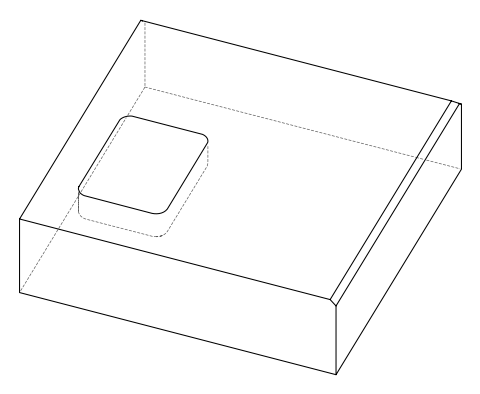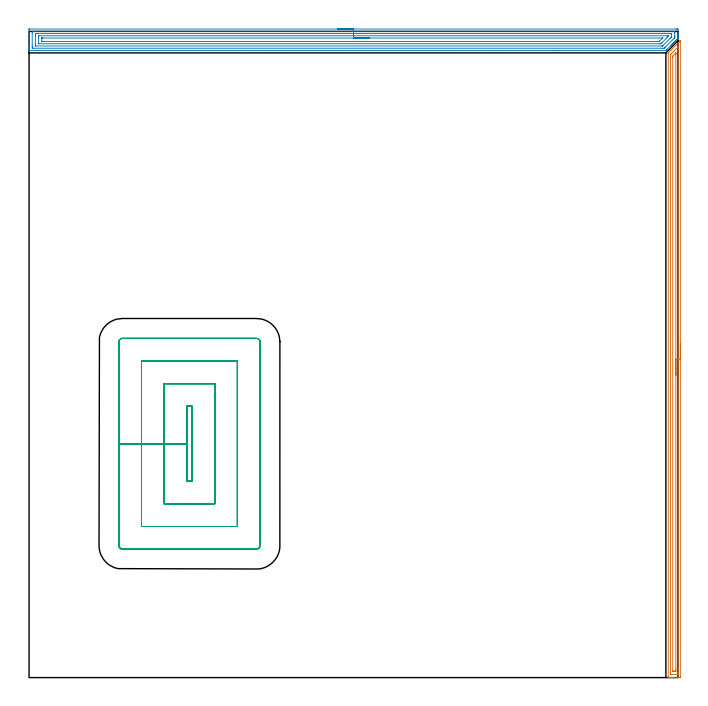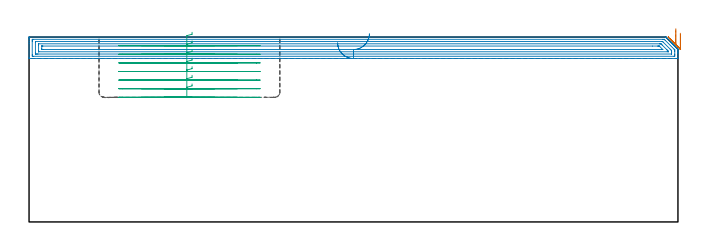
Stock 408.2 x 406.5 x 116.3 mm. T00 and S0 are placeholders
(PLAN: 3 operations, 1 tool changes, 43 min)
(1 AREA_MILL | FG_CHAMFER_SURFACE | UGT0205_001 | 9.74 min | 11699 mm3)
(2 AREA_MILL_1 | FG_CHAMFER_SURFACE_1 | UGT0205_001 | 16.52 min | 36922 mm3)
(3 MILL_RECTANGULAR_POCKET | POCKET_RECTANGULAR_STRAIGHT | NXT0201_007 | Follow Part, ap 6.25, ae 75% | 16.72 min | 671409 mm3)
(TOOL UGT0205_001 | Chamfer Mill 20 x 3 x 45 deg. | D20 FL50 Z2)
(TOOL NXT0201_007 | ENDMILL 25mm [R216.25-25050GCK54P 1620] | D25 R3 FL54 Z5)
(OP 1 AREA_MILL)
G17 G21 G94 G90
T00 M6
G54
G17 G0 G90 X409.7 Y210.3 S1061 M3
G43 Z126.3 H0
Z118.7
G94 G1 Y210.262 Z117.828 F250.
Y210.148 Z116.964
Y209.959 Z116.112
Y209.697 Z115.28
Y209.363 Z114.474
Y208.96 Z113.7
Y208.492 Z112.964
Y207.96 Z112.272
Y207.371 Z111.629
Y206.728 Z111.04
Y206.036 Z110.508
Y205.3 Z110.04
Y204.526 Z109.637
Y203.72 Z109.303
Y202.888 Z109.041
Y202.036 Z108.852
Y201.172 Z108.738
Y200.3 Z108.7
Y0.619
X409.698 Y0.3 Z108.701
X409.693 Y0.01 Z108.704
X409.386 Y0. Z109.011
X405.028 Z113.366
X404.493 Z113.904
X404.157 Z114.239
X403.621 Z114.774
X403.285 Z115.109
X402.342 Z116.057
X402.221 Y0.001 Z116.172
X402.168 Y0.003 Z116.224
X402.103 Y0.01 Z116.288
X402.1 Y0.172 Z116.3
Y392.834
X402.103 Y392.995 Z116.289
X402.18 Y393.081 Z116.217
X403.72 Y394.62 Z114.68
X409.253 Y400.154 Z109.145
X409.386 Y400.288 Z109.009
X409.527 Y400.428 Z108.871
X409.667 Y400.572 Z108.723
X409.691 Y400.586 Z108.698
X409.695 Z108.695
X409.7 Y400.46 Z108.7
Y200.3
X408.286 Z110.114
Y3.299
X408.285 Y2.642 Z110.115
X408.283 Y2.406 Z110.117
X408.279 Y2.078 Z110.121
X408.271 Y2.01 Z110.129
X408.171 Y2.005 Z110.229
X408.038 Y2.001 Z110.362
X404.157 Y2. Z114.243
X403.679 Y2.002 Z114.721
X403.552 Y2.007 Z114.848
X403.527 Y2.009 Z114.873
X403.521 Y2.053 Z114.879
X403.518 Y2.168 Z114.882
X403.516 Y2.406 Z114.884
X403.514 Y3.065 Z114.886
Y3.299
X403.515 Y391.047 Z114.885
X403.518 Y391.701 Z114.882
X403.521 Y391.94 Z114.879
X403.833 Y392.272 Z114.567
X404.157 Y392.605 Z114.243
X404.269 Y392.719 Z114.131
X407.957 Y396.407 Z110.443
X408.065 Y396.512 Z110.335
X408.245 Y396.684 Z110.155
X408.279 Y396.708 Z110.121
X408.282 Y396.646 Z110.118
X408.285 Y396.407 Z110.115
Y396.209
X408.286 Y200.3 Z110.114
X406.872 Z111.528
X406.871 Y4.984 Z111.529
X406.868 Y4.193 Z111.532
X406.865 Y4.097 Z111.535
X406.859 Y4.01 Z111.541
X406.772 Y4.008 Z111.628
X406.087 Y4.001 Z112.313
X405.028 Z113.372
X404.966 Y4.003 Z113.434
X404.944 Y4.006 Z113.456
X404.936 Y4.009 Z113.464
X404.934 Y4.024 Z113.466
X404.931 Y4.09 Z113.469
X404.929 Y4.193 Z113.471
Y4.295
Y390.255
X404.93 Y390.358 Z113.47
X404.933 Y390.563 Z113.467
X404.94 Y390.929 Z113.46
X405.046 Y391.047 Z113.354
X406.772 Y392.772 Z111.628
X406.802 Y392.802 Z111.598
X406.835 Y392.833 Z111.565
X406.853 Y392.842 Z111.547
X406.866 Y392.846 Z111.534
X406.867 Y392.833 Z111.533
X406.87 Y392.77 Z111.53
X406.871 Y392.731 Z111.529
X406.872 Y391.94 Z111.528
Y200.3
Y199.428 Z111.567
Y198.564 Z111.68
Y197.712 Z111.869
Y196.88 Z112.132
Y196.074 Z112.465
Y195.3 Z112.868
Y194.564 Z113.337
Y193.872 Z113.868
Y193.229 Z114.457
Y192.64 Z115.101
Y192.108 Z115.793
Y191.64 Z116.528
Y191.237 Z117.302
Y190.903 Z118.108
Y190.641 Z118.94
Y190.452 Z119.792
Y190.338 Z120.657
Y190.3 Z121.528
G0 Z126.3
M5
M2
(OP 2 AREA_MILL_1)
G17 G21 G94 G90
T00 M6
G54
G17 G0 G90 X194.1 Y408. S1061 M3
G43 Z126.3 H0
Z112.8
G94 G1 X194.138 Z111.928 F250.
X194.252 Z111.063
X194.441 Z110.212
X194.703 Z109.38
X195.037 Z108.574
X195.44 Z107.8
X195.908 Z107.064
X196.44 Z106.372
X197.029 Z105.729
X197.672 Z105.139
X198.364 Z104.608
X199.1 Z104.14
X199.874 Z103.737
X200.68 Z103.403
X201.512 Z103.141
X202.364 Z102.952
X203.228 Z102.838
X204.1 Z102.8
X407.027
X407.568 Y407.998 Z102.802
X408.103 Y407.994 Z102.804
X408.192 Y407.991 Z102.805
X408.2 Y407.463 Z103.333
Y404.8 Z105.994
Y404.28 Z106.517
Y403.913 Z106.883
Y403.392 Z107.403
Y403.025 Z107.769
Y402.245 Z108.554
Y402.191 Z108.607
X408.197 Y402.138 Z108.66
X408.194 Y402.105 Z108.692
X408.164 Y402.067 Z108.731
X408.012 Y401.912 Z108.887
X407.584 Y401.484 Z109.316
X407.352 Y401.25 Z109.546
X406.717 Y400.617 Z110.183
X406.673 Y400.573 Z110.226
X406.464 Y400.362 Z110.434
X406.375 Y400.275 Z110.524
X406.255 Y400.155 Z110.644
X406.168 Y400.067 Z110.729
X406.077 Y399.977 Z110.823
X405.962 Y399.861 Z110.938
X405.873 Y399.771 Z111.025
X405.779 Y399.679 Z111.121
X405.668 Y399.568 Z111.232
X405.577 Y399.475 Z111.321
X405.481 Y399.381 Z111.419
X405.374 Y399.274 Z111.525
X405.281 Y399.179 Z111.617
X405.183 Y399.082 Z111.717
X405.081 Y398.981 Z111.819
X404.985 Y398.883 Z111.913
X404.885 Y398.784 Z112.015
X404.787 Y398.687 Z112.113
X404.689 Y398.587 Z112.209
X404.587 Y398.486 Z112.313
X404.494 Y398.393 Z112.406
X404.393 Y398.291 Z112.505
X404.288 Y398.188 Z112.611
X404.2 Y398.1 Z112.7
X404.098 Y397.996 Z112.8
X403.99 Y397.89 Z112.91
X403.906 Y397.806 Z112.994
X403.802 Y397.7 Z113.096
X401.307 Y395.205 Z115.591
X401.14 Y395.037 Z115.757
X400.854 Y394.754 Z116.046
X400.663 Y394.566 Z116.231
X400.595 Y394.503 Z116.289
X400.413 Y394.5 Z116.3
X0.185
X0.01 Y394.503 Z116.288
X0.008 Y394.537 Z116.255
X0. Y394.944 Z115.855
Y395.19 Z115.61
Y395.925 Z114.871
Y397.179 Z113.618
Y398.587 Z112.208
Y407.463 Z103.335
X0.002 Y407.726 Z103.072
X0.01 Y407.992 Z102.806
X0.278 Y407.999 Z102.799
X204.1 Y408. Z102.8
Y406.586 Z104.214
X405.779
X406.19 Y406.575 Z104.225
X406.197 Y406.16 Z104.64
X406.199 Y405.688 Z105.112
X406.2 Y405.27 Z105.53
Y403.495 Z107.305
X406.198 Y403.025 Z107.775
X406.195 Y402.612 Z108.188
X406.19 Y402.551 Z108.249
X406.16 Y402.518 Z108.282
X406.079 Y402.433 Z108.367
X405.788 Y402.138 Z108.662
X400.413 Y396.762 Z114.038
X399.99 Y396.345 Z114.455
X399.563 Y395.925 Z114.875
X399.527 Y395.917 Z114.883
X399.518 Y395.916 Z114.884
X398.635 Y395.914 Z114.886
X2.421 Y395.915 Z114.885
X2.01 Y395.925 Z114.875
X2.003 Y396.34 Z114.46
X2.001 Y396.812 Z113.988
X2. Y397.23 Z113.57
X2.001 Y405.688 Z105.112
X2.002 Y406.103 Z104.697
X2.01 Y406.575 Z104.225
X2.411 Y406.586 Z104.214
X2.421
X204.1
Y405.172 Z105.628
X404.115 Y405.171 Z105.629
X404.16 Y405.17 Z105.63
X404.184 Y405.168 Z105.632
X404.19 Y405.166 Z105.634
X404.193 Y405.147 Z105.653
X404.197 Y405.008 Z105.792
X404.199 Y404.8 Z106.
X404.2 Y404.592 Z106.208
X404.199 Y403.913 Z106.887
Y403.706 Z107.094
X404.19 Y403.025 Z107.775
X404.103 Y402.914 Z107.886
X403.99 Y402.793 Z108.007
X403.663 Y402.463 Z108.337
X403.339 Y402.138 Z108.662
X398.763 Y397.562 Z113.238
X398.624 Y397.425 Z113.375
X398.549 Y397.359 Z113.441
X398.522 Y397.335 Z113.465
X398.493 Y397.334 Z113.466
X398.364 Y397.331 Z113.469
X398.104 Y397.329 Z113.471
X4.085
X4.04 Y397.33 Z113.47
X4.016 Y397.333 Z113.467
X4.01 Y397.334 Z113.466
X4.007 Y397.354 Z113.446
X4.003 Y397.492 Z113.308
X4.001 Y397.7 Z113.1
X4. Y397.908 Z112.892
Y404.121 Z106.679
X4.005 Y404.8 Z106.
X4.009 Y405. Z105.8
X4.032 Y405.165 Z105.635
X4.21 Y405.167 Z105.633
X4.731 Y405.17 Z105.63
X5.104 Y405.171 Z105.629
X5.624 Y405.172 Z105.628
X204.1
Y403.757 Z107.043
X401.464
X402.024 Y403.752 Z107.048
X402.131 Y403.75 Z107.05
X402.19 Y403.74 Z107.06
X402.191 Y403.69 Z107.11
X402.19 Y403.471 Z107.329
X401.982 Y403.243 Z107.557
X401.772 Y403.025 Z107.775
X401.542 Y402.792 Z108.008
X401.307 Y402.556 Z108.244
X398.226 Y399.475 Z111.325
X397.979 Y399.228 Z111.572
X397.73 Y398.981 Z111.819
X397.528 Y398.788 Z112.012
X397.477 Y398.75 Z112.05
X397.388 Y398.747 Z112.053
X397.204 Y398.745 Z112.055
X396.835 Y398.743 Z112.057
X396.679
X6.109
X6.039 Y398.744 Z112.056
X6.016 Y398.746 Z112.054
X6.01 Y398.749 Z112.051
X6.007 Y398.756 Z112.044
X6.003 Y398.811 Z111.989
X6.001 Y399.031 Z111.769
X6. Y399.473 Z111.327
Y403.024 Z107.776
X6.001 Y403.468 Z107.332
X6.004 Y403.69 Z107.11
X6.008 Y403.744 Z107.056
X6.011 Y403.751 Z107.049
X6.02 Y403.753 Z107.047
X6.05 Y403.756 Z107.044
X6.155 Y403.757 Z107.043
X204.1
Y402.343 Z108.457
X398.417
X398.61 Y402.342 Z108.458
X398.624 Y402.34 Z108.46
X398.628 Y402.337 Z108.463
Y402.332 Z108.468
X398.624 Y402.323 Z108.477
X396.749 Y400.448 Z110.352
X396.663 Y400.362 Z110.438
X396.515 Y400.222 Z110.578
X396.463 Y400.173 Z110.627
X396.355 Y400.164 Z110.636
X396.146 Y400.16 Z110.64
X395.941 Y400.158 Z110.642
X395.254 Y400.157 Z110.643
X392.235
X8.681
X8.474 Y400.158 Z110.642
X8.061 Y400.163 Z110.637
X8.012 Y400.164 Z110.636
X8.009 Y400.175 Z110.625
X8.004 Y400.207 Z110.593
X8.001 Y400.266 Z110.534
X8. Y401.926 Z108.874
X8.003 Y402.138 Z108.662
X8.007 Y402.306 Z108.494
X8.009 Y402.325 Z108.475
X8.023 Y402.336 Z108.464
X8.129 Y402.339 Z108.461
X8.267 Y402.342 Z108.458
X8.475 Y402.343 Z108.457
X8.681
X204.1
X204.972 Z108.495
X205.836 Z108.609
X206.688 Z108.798
X207.52 Z109.06
X208.326 Z109.394
X209.1 Z109.797
X209.836 Z110.265
X210.528 Z110.796
X211.171 Z111.386
X211.76 Z112.029
X212.292 Z112.721
X212.76 Z113.457
X213.163 Z114.231
X213.497 Z115.037
X213.759 Z115.869
X213.948 Z116.72
X214.062 Z117.585
X214.1 Z118.457
G0 Z126.3
M5
M2
(OP 3 MILL_RECTANGULAR_POCKET)
G17 G21 G94 G90
T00 M6
G54
G17 G0 G90 X102.55 Y166.098 S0 M3
G43 Z126.3 H1
Z119.3
G94 G1 Y170.65 Z118.08 F250.
X99.25 Z117.196
Y147.1 Z110.886
Y123.55 F500.
X102.55
Y170.65
X99.25
Y147.1
X85.
Y109.3
X116.8
Y184.9
X85.
Y147.1
X70.75
Y95.05
X131.05
Y199.15
X70.75
Y147.1
X56.5
Y83.1
G3 X58.8 Y80.8 R2.3
G1 X143.
G3 X145.3 Y83.1 R2.3
G1 Y211.1
G3 X143. Y213.4 R2.3
G1 X58.8
G3 X56.5 Y211.1 R2.3
G1 Y147.1
Y146.1
G0 X102.55 Y166.098 Z113.886
G1 Y170.65 Z112.666 F250.
X99.25 Z111.782
Y147.1 Z105.471
Y123.55 F500.
X102.55
Y170.65
X99.25
Y147.1
X85.
Y109.3
X116.8
Y184.9
X85.
Y147.1
X70.75
Y95.05
X131.05
Y199.15
X70.75
Y147.1
X56.5
Y83.1
G3 X58.8 Y80.8 R2.3
G1 X143.
G3 X145.3 Y83.1 R2.3
G1 Y211.1
G3 X143. Y213.4 R2.3
G1 X58.8
G3 X56.5 Y211.1 R2.3
G1 Y147.1
Y146.1
G0 X102.55 Y166.098 Z108.471
G1 Y170.65 Z107.252 F250.
X99.25 Z106.367
Y147.1 Z100.057
Y123.55 F500.
X102.55
Y170.65
X99.25
Y147.1
X85.
Y109.3
X116.8
Y184.9
X85.
Y147.1
X70.75
Y95.05
X131.05
Y199.15
X70.75
Y147.1
X56.5
Y83.1
G3 X58.8 Y80.8 R2.3
G1 X143.
G3 X145.3 Y83.1 R2.3
G1 Y211.1
G3 X143. Y213.4 R2.3
G1 X58.8
G3 X56.5 Y211.1 R2.3
G1 Y147.1
Y146.1
G0 X102.55 Y166.098 Z103.057
G1 Y170.65 Z101.837 F250.
X99.25 Z100.953
Y147.1 Z94.643
Y123.55 F500.
X102.55
Y170.65
X99.25
Y147.1
X85.
Y109.3
X116.8
Y184.9
X85.
Y147.1
X70.75
Y95.05
X131.05
Y199.15
X70.75
Y147.1
X56.5
Y83.1
G3 X58.8 Y80.8 R2.3
G1 X143.
G3 X145.3 Y83.1 R2.3
G1 Y211.1
G3 X143. Y213.4 R2.3
G1 X58.8
G3 X56.5 Y211.1 R2.3
G1 Y147.1
Y146.1
G0 X102.55 Y166.098 Z97.643
G1 Y170.65 Z96.423 F250.
X99.25 Z95.539
Y147.1 Z89.229
Y123.55 F500.
X102.55
Y170.65
X99.25
Y147.1
X85.
Y109.3
X116.8
Y184.9
X85.
Y147.1
X70.75
Y95.05
X131.05
Y199.15
X70.75
Y147.1
X56.5
Y83.1
G3 X58.8 Y80.8 R2.3
G1 X143.
G3 X145.3 Y83.1 R2.3
G1 Y211.1
G3 X143. Y213.4 R2.3
G1 X58.8
G3 X56.5 Y211.1 R2.3
G1 Y147.1
Y146.1
G0 X102.55 Y166.098 Z92.229
G1 Y170.65 Z91.009 F250.
X99.25 Z90.124
Y147.1 Z83.814
Y123.55 F500.
X102.55
Y170.65
X99.25
Y147.1
X85.
Y109.3
X116.8
Y184.9
X85.
Y147.1
X70.75
Y95.05
X131.05
Y199.15
X70.75
Y147.1
X56.5
Y83.1
G3 X58.8 Y80.8 R2.3
G1 X143.
G3 X145.3 Y83.1 R2.3
G1 Y211.1
G3 X143. Y213.4 R2.3
G1 X58.8
G3 X56.5 Y211.1 R2.3
G1 Y147.1
Y146.1
G0 X102.55 Y166.098 Z86.814
G1 Y170.65 Z85.594 F250.
X99.25 Z84.71
Y147.1 Z78.4
Y123.55 F500.
X102.55
Y170.65
X99.25
Y147.1
X85.
Y109.3
X116.8
Y184.9
X85.
Y147.1
X70.75
Y95.05
X131.05
Y199.15
X70.75
Y147.1
X56.5
Y83.1
G3 X58.8 Y80.8 R2.3
G1 X143.
G3 X145.3 Y83.1 R2.3
G1 Y211.1
G3 X143. Y213.4 R2.3
G1 X58.8
G3 X56.5 Y211.1 R2.3
G1 Y147.1
Y146.1
G0 Z126.3
M5
M2
